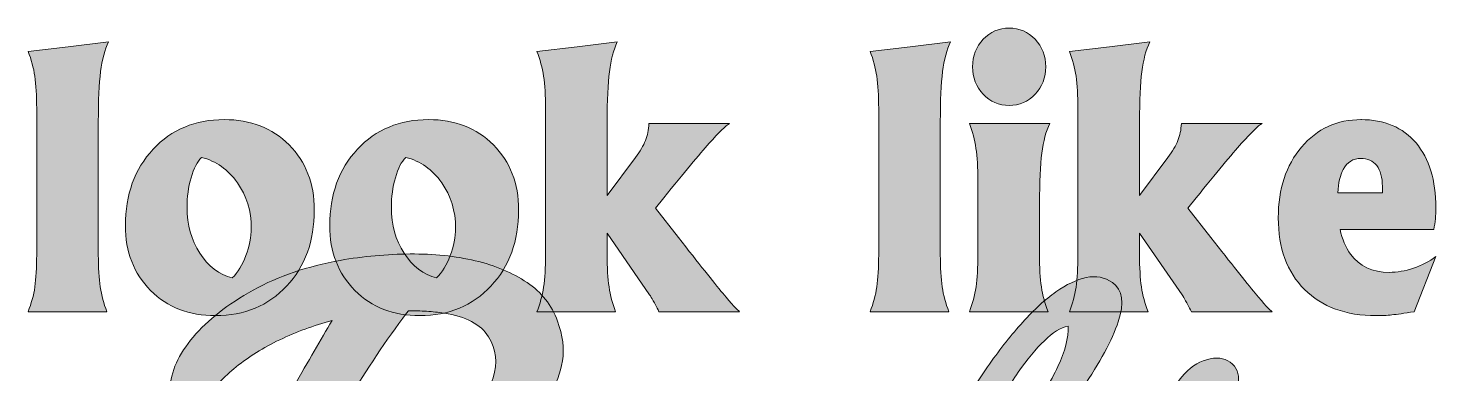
# Model space of a CAD drawing. Extents: x 554 to 1320, y -1319 to -568.
# Drawn here: x 558 to 1320, y -755 to -568 of the extents above; entities that cross this region are included whole.
import ezdxf

# ---------------------------------------------------------------- set-up
doc = ezdxf.new("R2010")
doc.units = 0
doc.header["$MEASUREMENT"] = 0
doc.layers.add('Layer 1', color=7, linetype='Continuous')

# ---------------------------------------------------------------- blocks, each defined once
blk = doc.blocks.new('block 2')
at = {"layer": 'Layer 1', "true_color": 0xffffff}
h = blk.add_hatch(color=7, dxfattribs=at)
h.dxf.hatch_style = 2
edge = h.paths.add_edge_path()
edge.add_spline(control_points=[(1072.56, -690.27), (1072.56, -690.27), (1072.56, -650.11), (1072.56, -650.11), (1072.56, -643.11), (1072.22, -637.29), (1071.54, -632.66), (1070.86, -628.03), (1069.66, -623.56), (1067.94, -619.24), (1067.94, -619.24), (1089.69, -619.24), (1089.69, -619.24), (1089.69, -619.24), (1111.43, -619.24), (1111.43, -619.24), (1109.42, -623.43), (1108, -628.78), (1107.17, -635.29), (1106.34, -641.79), (1105.93, -650.86), (1105.93, -662.5), (1105.93, -662.5), (1105.93, -690.27), (1105.93, -690.27), (1105.93, -697.28), (1106.27, -703.09), (1106.95, -707.72), (1107.63, -712.35), (1108.83, -716.82), (1110.55, -721.14), (1110.55, -721.14), (1089.25, -721.14), (1089.25, -721.14), (1089.25, -721.14), (1067.94, -721.14), (1067.94, -721.14), (1069.66, -716.82), (1070.87, -712.35), (1071.58, -707.72), (1072.23, -703.09), (1072.56, -697.28), (1072.56, -690.27)], knot_values=[0, 0, 0, 0, 1, 1, 1, 2, 2, 2, 3, 3, 3, 4, 4, 4, 5, 5, 5, 6, 6, 6, 7, 7, 7, 8, 8, 8, 9, 9, 9, 10, 10, 10, 11, 11, 11, 12, 12, 12, 13, 13, 13, 14, 14, 14, 14], degree=3, periodic=1)
edge = h.paths.add_edge_path()
edge.add_spline(control_points=[(1089.51, -567.55), (1095.07, -567.55), (1099.76, -569.56), (1103.58, -573.6), (1107.4, -577.63), (1109.3, -582.59), (1109.3, -588.47), (1109.3, -594.35), (1107.4, -599.31), (1103.58, -603.34), (1099.76, -607.37), (1095.07, -609.39), (1089.51, -609.39), (1083.95, -609.39), (1079.26, -607.37), (1075.44, -603.34), (1071.63, -599.31), (1069.72, -594.35), (1069.72, -588.47), (1069.72, -582.59), (1071.63, -577.63), (1075.44, -573.6), (1079.26, -569.56), (1083.95, -567.55), (1089.51, -567.55)], knot_values=[0, 0, 0, 0, 1, 1, 1, 2, 2, 2, 3, 3, 3, 4, 4, 4, 5, 5, 5, 6, 6, 6, 7, 7, 7, 8, 8, 8, 8], degree=3, periodic=1)
h = blk.add_hatch(color=7, dxfattribs=at)
h.dxf.hatch_style = 2
edge = h.paths.add_edge_path()
edge.add_spline(control_points=[(563.09, -690.27), (563.09, -690.27), (563.09, -611.08), (563.09, -611.08), (563.09, -604.08), (562.75, -598.26), (562.07, -593.63), (561.39, -589), (560.19, -584.53), (558.47, -580.21), (558.47, -580.21), (580.22, -577.68), (580.22, -577.68), (580.22, -577.68), (601.96, -575.05), (601.96, -575.05), (599.95, -579.24), (598.53, -584.59), (597.7, -591.1), (596.87, -597.6), (596.46, -606.67), (596.46, -618.3), (596.46, -618.3), (596.46, -690.27), (596.46, -690.27), (596.46, -697.28), (596.8, -703.09), (597.48, -707.72), (598.16, -712.35), (599.36, -716.82), (601.08, -721.14), (601.08, -721.14), (579.77, -721.14), (579.77, -721.14), (579.77, -721.14), (558.47, -721.14), (558.47, -721.14), (560.19, -716.82), (561.4, -712.35), (562.11, -707.72), (562.76, -703.09), (563.09, -697.28), (563.09, -690.27)], knot_values=[0, 0, 0, 0, 1, 1, 1, 2, 2, 2, 3, 3, 3, 4, 4, 4, 5, 5, 5, 6, 6, 6, 7, 7, 7, 8, 8, 8, 9, 9, 9, 10, 10, 10, 11, 11, 11, 12, 12, 12, 13, 13, 13, 14, 14, 14, 14], degree=3, periodic=1)
h = blk.add_hatch(color=7, dxfattribs=at)
h.dxf.hatch_style = 2
edge = h.paths.add_edge_path()
edge.add_spline(control_points=[(871.88, -690.27), (871.88, -697.28), (872.22, -703.09), (872.9, -707.72), (873.58, -712.35), (874.78, -716.82), (876.49, -721.14), (876.49, -721.14), (855.19, -721.14), (855.19, -721.14), (855.19, -721.14), (833.89, -721.14), (833.89, -721.14), (835.6, -716.88), (836.8, -712.44), (837.48, -707.81), (838.16, -703.19), (838.5, -697.34), (838.5, -690.27), (838.5, -690.27), (838.5, -611.08), (838.5, -611.08), (838.5, -604.08), (838.16, -598.26), (837.48, -593.63), (836.8, -589), (835.6, -584.53), (833.89, -580.21), (833.89, -580.21), (855.63, -577.68), (855.63, -577.68), (855.63, -577.68), (877.38, -575.05), (877.38, -575.05), (875.37, -579.31), (873.95, -584.67), (873.12, -591.14), (872.29, -597.62), (871.88, -606.67), (871.88, -618.3), (871.88, -618.3), (871.88, -658.27), (871.88, -658.27), (871.88, -658.27), (871.89, -658.27), (871.89, -658.27), (871.89, -658.27), (887.25, -637.54), (887.25, -637.54), (889.74, -634.22), (891.53, -631.19), (892.62, -628.44), (893.72, -625.69), (894.35, -622.62), (894.53, -619.24), (894.53, -619.24), (916.36, -619.24), (916.36, -619.24), (916.36, -619.24), (938.18, -619.24), (938.18, -619.24), (936.11, -620.37), (932.41, -623.93), (927.08, -629.94), (921.76, -635.94), (913.59, -645.77), (902.59, -659.4), (902.59, -659.4), (898.06, -665.12), (898.06, -665.12), (898.06, -665.12), (910.49, -680.98), (910.49, -680.98), (921.49, -695.05), (929.48, -705.11), (934.45, -711.15), (939.42, -717.18), (942.47, -720.51), (943.59, -721.14), (943.59, -721.14), (921.81, -721.14), (921.81, -721.14), (921.81, -721.14), (899.93, -721.14), (899.93, -721.14), (898.63, -718.57), (897.59, -716.6), (896.82, -715.23), (896.05, -713.85), (895.4, -712.76), (894.87, -711.94), (894.87, -711.94), (871.88, -678.64), (871.88, -678.64), (871.88, -678.64), (871.88, -678.64), (871.88, -678.64), (871.88, -678.64), (871.88, -690.27), (871.88, -690.27)], knot_values=[0, 0, 0, 0, 1, 1, 1, 2, 2, 2, 3, 3, 3, 4, 4, 4, 5, 5, 5, 6, 6, 6, 7, 7, 7, 8, 8, 8, 9, 9, 9, 10, 10, 10, 11, 11, 11, 12, 12, 12, 13, 13, 13, 14, 14, 14, 15, 15, 15, 16, 16, 16, 17, 17, 17, 18, 18, 18, 19, 19, 19, 20, 20, 20, 21, 21, 21, 22, 22, 22, 23, 23, 23, 24, 24, 24, 25, 25, 25, 26, 26, 26, 27, 27, 27, 28, 28, 28, 29, 29, 29, 30, 30, 30, 31, 31, 31, 32, 32, 32, 33, 33, 33, 33], degree=3, periodic=1)
h = blk.add_hatch(color=7, dxfattribs=at)
h.dxf.hatch_style = 2
edge = h.paths.add_edge_path()
edge.add_spline(control_points=[(1018.86, -690.27), (1018.86, -690.27), (1018.86, -611.08), (1018.86, -611.08), (1018.86, -604.08), (1018.52, -598.26), (1017.84, -593.63), (1017.16, -589), (1015.96, -584.53), (1014.24, -580.21), (1014.24, -580.21), (1035.99, -577.68), (1035.99, -577.68), (1035.99, -577.68), (1057.74, -575.05), (1057.74, -575.05), (1055.72, -579.24), (1054.3, -584.59), (1053.48, -591.1), (1052.65, -597.6), (1052.23, -606.67), (1052.23, -618.3), (1052.23, -618.3), (1052.23, -690.27), (1052.23, -690.27), (1052.23, -697.28), (1052.57, -703.09), (1053.25, -707.72), (1053.93, -712.35), (1055.13, -716.82), (1056.85, -721.14), (1056.85, -721.14), (1035.55, -721.14), (1035.55, -721.14), (1035.55, -721.14), (1014.24, -721.14), (1014.24, -721.14), (1015.96, -716.82), (1017.17, -712.35), (1017.88, -707.72), (1018.53, -703.09), (1018.86, -697.28), (1018.86, -690.27)], knot_values=[0, 0, 0, 0, 1, 1, 1, 2, 2, 2, 3, 3, 3, 4, 4, 4, 5, 5, 5, 6, 6, 6, 7, 7, 7, 8, 8, 8, 9, 9, 9, 10, 10, 10, 11, 11, 11, 12, 12, 12, 13, 13, 13, 14, 14, 14, 14], degree=3, periodic=1)
h = blk.add_hatch(color=7, dxfattribs=at)
h.dxf.hatch_style = 2
edge = h.paths.add_edge_path()
edge.add_spline(control_points=[(1160.07, -690.27), (1160.07, -697.28), (1160.41, -703.09), (1161.09, -707.72), (1161.77, -712.35), (1162.97, -716.82), (1164.69, -721.14), (1164.69, -721.14), (1143.39, -721.14), (1143.39, -721.14), (1143.39, -721.14), (1122.09, -721.14), (1122.09, -721.14), (1123.8, -716.88), (1125, -712.44), (1125.68, -707.81), (1126.36, -703.19), (1126.7, -697.34), (1126.7, -690.27), (1126.7, -690.27), (1126.7, -611.08), (1126.7, -611.08), (1126.7, -604.08), (1126.36, -598.26), (1125.68, -593.63), (1125, -589), (1123.8, -584.53), (1122.09, -580.21), (1122.09, -580.21), (1143.83, -577.68), (1143.83, -577.68), (1143.83, -577.68), (1165.58, -575.05), (1165.58, -575.05), (1163.56, -579.31), (1162.14, -584.67), (1161.32, -591.14), (1160.49, -597.62), (1160.07, -606.67), (1160.07, -618.3), (1160.07, -618.3), (1160.07, -658.27), (1160.07, -658.27), (1160.07, -658.27), (1160.09, -658.27), (1160.09, -658.27), (1160.09, -658.27), (1175.45, -637.54), (1175.45, -637.54), (1177.94, -634.22), (1179.73, -631.19), (1180.82, -628.44), (1181.92, -625.69), (1182.55, -622.62), (1182.73, -619.24), (1182.73, -619.24), (1204.55, -619.24), (1204.55, -619.24), (1204.55, -619.24), (1226.38, -619.24), (1226.38, -619.24), (1224.3, -620.37), (1220.61, -623.93), (1215.28, -629.94), (1209.96, -635.94), (1201.79, -645.77), (1190.78, -659.4), (1190.78, -659.4), (1186.26, -665.12), (1186.26, -665.12), (1186.26, -665.12), (1198.68, -680.98), (1198.68, -680.98), (1209.69, -695.05), (1217.68, -705.11), (1222.65, -711.15), (1227.62, -717.18), (1230.67, -720.51), (1231.79, -721.14), (1231.79, -721.14), (1210, -721.14), (1210, -721.14), (1210, -721.14), (1188.13, -721.14), (1188.13, -721.14), (1186.82, -718.57), (1185.79, -716.6), (1185.02, -715.23), (1184.25, -713.85), (1183.6, -712.76), (1183.07, -711.94), (1183.07, -711.94), (1160.08, -678.64), (1160.08, -678.64), (1160.08, -678.64), (1160.07, -678.64), (1160.07, -678.64), (1160.07, -678.64), (1160.07, -690.27), (1160.07, -690.27)], knot_values=[0, 0, 0, 0, 1, 1, 1, 2, 2, 2, 3, 3, 3, 4, 4, 4, 5, 5, 5, 6, 6, 6, 7, 7, 7, 8, 8, 8, 9, 9, 9, 10, 10, 10, 11, 11, 11, 12, 12, 12, 13, 13, 13, 14, 14, 14, 15, 15, 15, 16, 16, 16, 17, 17, 17, 18, 18, 18, 19, 19, 19, 20, 20, 20, 21, 21, 21, 22, 22, 22, 23, 23, 23, 24, 24, 24, 25, 25, 25, 26, 26, 26, 27, 27, 27, 28, 28, 28, 29, 29, 29, 30, 30, 30, 31, 31, 31, 32, 32, 32, 33, 33, 33, 33], degree=3, periodic=1)
h = blk.add_hatch(color=7, dxfattribs=at)
h.dxf.hatch_style = 2
edge = h.paths.add_edge_path()
edge.add_spline(control_points=[(624.77, -709.64), (615.66, -700.54), (611.11, -688.83), (611.11, -674.51), (611.11, -657.68), (616.11, -643.9), (626.11, -633.18), (636.11, -622.45), (648.95, -617.09), (664.63, -617.09), (678.95, -617.09), (690.65, -621.65), (699.73, -630.78), (708.81, -639.92), (713.36, -651.68), (713.36, -666.06), (713.36, -682.83), (708.37, -696.56), (698.4, -707.25), (688.43, -717.95), (675.57, -723.3), (659.83, -723.3), (645.57, -723.3), (633.89, -718.75), (624.77, -709.64)], knot_values=[0, 0, 0, 0, 1, 1, 1, 2, 2, 2, 3, 3, 3, 4, 4, 4, 5, 5, 5, 6, 6, 6, 7, 7, 7, 8, 8, 8, 8], degree=3, periodic=1)
edge = h.paths.add_edge_path()
edge.add_spline(control_points=[(676.39, -690.79), (678.31, -685.75), (679.27, -680.76), (679.27, -675.82), (679.27, -666.63), (676.76, -658.45), (671.73, -651.28), (666.7, -644.12), (660.22, -639.54), (652.29, -637.54), (649.98, -639.85), (648.1, -643.54), (646.65, -648.61), (645.2, -653.68), (644.48, -659.06), (644.48, -664.75), (644.48, -674.13), (646.77, -682.37), (651.36, -689.47), (655.94, -696.57), (661.82, -701.03), (668.98, -702.84), (671.99, -699.84), (674.46, -695.82), (676.39, -690.79)], knot_values=[0, 0, 0, 0, 1, 1, 1, 2, 2, 2, 3, 3, 3, 4, 4, 4, 5, 5, 5, 6, 6, 6, 7, 7, 7, 8, 8, 8, 8], degree=3, periodic=1)
h = blk.add_hatch(color=7, dxfattribs=at)
h.dxf.hatch_style = 2
edge = h.paths.add_edge_path()
edge.add_spline(control_points=[(735.37, -709.64), (726.25, -700.54), (721.7, -688.83), (721.7, -674.51), (721.7, -657.68), (726.7, -643.9), (736.7, -633.18), (746.7, -622.45), (759.54, -617.09), (775.22, -617.09), (789.54, -617.09), (801.24, -621.65), (810.32, -630.78), (819.41, -639.92), (823.95, -651.68), (823.95, -666.06), (823.95, -682.83), (818.96, -696.56), (808.99, -707.25), (799.02, -717.95), (786.17, -723.3), (770.43, -723.3), (756.17, -723.3), (744.48, -718.75), (735.37, -709.64)], knot_values=[0, 0, 0, 0, 1, 1, 1, 2, 2, 2, 3, 3, 3, 4, 4, 4, 5, 5, 5, 6, 6, 6, 7, 7, 7, 8, 8, 8, 8], degree=3, periodic=1)
edge = h.paths.add_edge_path()
edge.add_spline(control_points=[(786.98, -690.79), (788.9, -685.75), (789.86, -680.76), (789.86, -675.82), (789.86, -666.63), (787.35, -658.45), (782.32, -651.28), (777.29, -644.12), (770.81, -639.54), (762.88, -637.54), (760.57, -639.85), (758.7, -643.54), (757.25, -648.61), (755.8, -653.68), (755.07, -659.06), (755.07, -664.75), (755.07, -674.13), (757.36, -682.37), (761.95, -689.47), (766.54, -696.57), (772.41, -701.03), (779.57, -702.84), (782.59, -699.84), (785.06, -695.82), (786.98, -690.79)], knot_values=[0, 0, 0, 0, 1, 1, 1, 2, 2, 2, 3, 3, 3, 4, 4, 4, 5, 5, 5, 6, 6, 6, 7, 7, 7, 8, 8, 8, 8], degree=3, periodic=1)
h = blk.add_hatch(color=7, dxfattribs=at)
h.dxf.hatch_style = 2
edge = h.paths.add_edge_path()
edge.add_spline(control_points=[(1288.15, -723.3), (1271.76, -723.3), (1258.83, -718.57), (1249.36, -709.13), (1239.9, -699.68), (1235.16, -686.74), (1235.16, -670.28), (1235.16, -654.65), (1239.36, -641.87), (1247.77, -631.96), (1256.17, -622.04), (1266.97, -617.09), (1280.16, -617.09), (1280.16, -617.09), (1279.9, -617.09), (1279.9, -617.09), (1292.62, -617.09), (1302.56, -621.31), (1309.72, -629.75), (1316.88, -638.2), (1320.46, -649.92), (1320.46, -664.94), (1320.46, -669), (1320.1, -672.88), (1319.38, -676.57), (1319.38, -676.57), (1268.58, -676.57), (1268.58, -676.57), (1269.76, -681.89), (1271.68, -686.39), (1274.34, -690.08), (1279.13, -696.59), (1286.11, -699.84), (1295.27, -699.84), (1299.52, -699.84), (1303.88, -699.09), (1308.35, -697.6), (1312.81, -696.1), (1316.84, -694.01), (1320.45, -691.33), (1320.45, -691.33), (1308.74, -721.14), (1308.74, -721.14), (1303.3, -722.01), (1299.28, -722.59), (1296.67, -722.87), (1294.07, -723.16), (1291.23, -723.3), (1288.15, -723.3)], knot_values=[0, 0, 0, 0, 1, 1, 1, 2, 2, 2, 3, 3, 3, 4, 4, 4, 5, 5, 5, 6, 6, 6, 7, 7, 7, 8, 8, 8, 9, 9, 9, 10, 10, 10, 11, 11, 11, 12, 12, 12, 13, 13, 13, 14, 14, 14, 15, 15, 15, 16, 16, 16, 16], degree=3, periodic=1)
edge = h.paths.add_edge_path()
edge.add_spline(control_points=[(1291.62, -656.77), (1291.62, -656.77), (1291.53, -653.3), (1291.53, -653.3), (1291.53, -648.42), (1290.51, -644.67), (1288.47, -642.04), (1286.43, -639.42), (1283.56, -638.1), (1279.83, -638.1), (1275.7, -638.1), (1272.54, -640.1), (1270.35, -644.11), (1268.7, -647.11), (1267.69, -651.33), (1267.34, -656.77), (1267.34, -656.77), (1291.62, -656.77), (1291.62, -656.77)], knot_values=[0, 0, 0, 0, 1, 1, 1, 2, 2, 2, 3, 3, 3, 4, 4, 4, 5, 5, 5, 6, 6, 6, 6], degree=3, periodic=1)
at = {"layer": 'Layer 1', "lineweight": 0}
for points, knots in [([(1089.51, -567.55), (1095.07, -567.55), (1099.76, -569.56), (1103.58, -573.6), (1107.4, -577.63), (1109.3, -582.59), (1109.3, -588.47), (1109.3, -594.35), (1107.4, -599.31), (1103.58, -603.34), (1099.76, -607.37), (1095.07, -609.39), (1089.51, -609.39), (1083.95, -609.39), (1079.26, -607.37), (1075.44, -603.34), (1071.63, -599.31), (1069.72, -594.35), (1069.72, -588.47), (1069.72, -582.59), (1071.63, -577.63), (1075.44, -573.6), (1079.26, -569.56), (1083.95, -567.55), (1089.51, -567.55)], [0, 0, 0, 0, 1, 1, 1, 2, 2, 2, 3, 3, 3, 4, 4, 4, 5, 5, 5, 6, 6, 6, 7, 7, 7, 8, 8, 8, 8]), ([(563.09, -690.27), (563.09, -690.27), (563.09, -611.08), (563.09, -611.08), (563.09, -604.08), (562.75, -598.26), (562.07, -593.63), (561.39, -589), (560.19, -584.53), (558.47, -580.21), (558.47, -580.21), (580.22, -577.68), (580.22, -577.68), (580.22, -577.68), (601.96, -575.05), (601.96, -575.05), (599.95, -579.24), (598.53, -584.59), (597.7, -591.1), (596.87, -597.6), (596.46, -606.67), (596.46, -618.3), (596.46, -618.3), (596.46, -690.27), (596.46, -690.27), (596.46, -697.28), (596.8, -703.09), (597.48, -707.72), (598.16, -712.35), (599.36, -716.82), (601.08, -721.14), (601.08, -721.14), (579.77, -721.14), (579.77, -721.14), (579.77, -721.14), (558.47, -721.14), (558.47, -721.14), (560.19, -716.82), (561.4, -712.35), (562.11, -707.72), (562.76, -703.09), (563.09, -697.28), (563.09, -690.27)], [0, 0, 0, 0, 1, 1, 1, 2, 2, 2, 3, 3, 3, 4, 4, 4, 5, 5, 5, 6, 6, 6, 7, 7, 7, 8, 8, 8, 9, 9, 9, 10, 10, 10, 11, 11, 11, 12, 12, 12, 13, 13, 13, 14, 14, 14, 14]), ([(871.88, -690.27), (871.88, -697.28), (872.22, -703.09), (872.9, -707.72), (873.58, -712.35), (874.78, -716.82), (876.49, -721.14), (876.49, -721.14), (855.19, -721.14), (855.19, -721.14), (855.19, -721.14), (833.89, -721.14), (833.89, -721.14), (835.6, -716.88), (836.8, -712.44), (837.48, -707.81), (838.16, -703.19), (838.5, -697.34), (838.5, -690.27), (838.5, -690.27), (838.5, -611.08), (838.5, -611.08), (838.5, -604.08), (838.16, -598.26), (837.48, -593.63), (836.8, -589), (835.6, -584.53), (833.89, -580.21), (833.89, -580.21), (855.63, -577.68), (855.63, -577.68), (855.63, -577.68), (877.38, -575.05), (877.38, -575.05), (875.37, -579.31), (873.95, -584.67), (873.12, -591.14), (872.29, -597.62), (871.88, -606.67), (871.88, -618.3), (871.88, -618.3), (871.88, -658.27), (871.88, -658.27), (871.88, -658.27), (871.89, -658.27), (871.89, -658.27), (871.89, -658.27), (887.25, -637.54), (887.25, -637.54), (889.74, -634.22), (891.53, -631.19), (892.62, -628.44), (893.72, -625.69), (894.35, -622.62), (894.53, -619.24), (894.53, -619.24), (916.36, -619.24), (916.36, -619.24), (916.36, -619.24), (938.18, -619.24), (938.18, -619.24), (936.11, -620.37), (932.41, -623.93), (927.08, -629.94), (921.76, -635.94), (913.59, -645.77), (902.59, -659.4), (902.59, -659.4), (898.06, -665.12), (898.06, -665.12), (898.06, -665.12), (910.49, -680.98), (910.49, -680.98), (921.49, -695.05), (929.48, -705.11), (934.45, -711.15), (939.42, -717.18), (942.47, -720.51), (943.59, -721.14), (943.59, -721.14), (921.81, -721.14), (921.81, -721.14), (921.81, -721.14), (899.93, -721.14), (899.93, -721.14), (898.63, -718.57), (897.59, -716.6), (896.82, -715.23), (896.05, -713.85), (895.4, -712.76), (894.87, -711.94), (894.87, -711.94), (871.88, -678.64), (871.88, -678.64), (871.88, -678.64), (871.88, -678.64), (871.88, -678.64), (871.88, -678.64), (871.88, -690.27), (871.88, -690.27)], [0, 0, 0, 0, 1, 1, 1, 2, 2, 2, 3, 3, 3, 4, 4, 4, 5, 5, 5, 6, 6, 6, 7, 7, 7, 8, 8, 8, 9, 9, 9, 10, 10, 10, 11, 11, 11, 12, 12, 12, 13, 13, 13, 14, 14, 14, 15, 15, 15, 16, 16, 16, 17, 17, 17, 18, 18, 18, 19, 19, 19, 20, 20, 20, 21, 21, 21, 22, 22, 22, 23, 23, 23, 24, 24, 24, 25, 25, 25, 26, 26, 26, 27, 27, 27, 28, 28, 28, 29, 29, 29, 30, 30, 30, 31, 31, 31, 32, 32, 32, 33, 33, 33, 33]), ([(1018.86, -690.27), (1018.86, -690.27), (1018.86, -611.08), (1018.86, -611.08), (1018.86, -604.08), (1018.52, -598.26), (1017.84, -593.63), (1017.16, -589), (1015.96, -584.53), (1014.24, -580.21), (1014.24, -580.21), (1035.99, -577.68), (1035.99, -577.68), (1035.99, -577.68), (1057.74, -575.05), (1057.74, -575.05), (1055.72, -579.24), (1054.3, -584.59), (1053.48, -591.1), (1052.65, -597.6), (1052.23, -606.67), (1052.23, -618.3), (1052.23, -618.3), (1052.23, -690.27), (1052.23, -690.27), (1052.23, -697.28), (1052.57, -703.09), (1053.25, -707.72), (1053.93, -712.35), (1055.13, -716.82), (1056.85, -721.14), (1056.85, -721.14), (1035.55, -721.14), (1035.55, -721.14), (1035.55, -721.14), (1014.24, -721.14), (1014.24, -721.14), (1015.96, -716.82), (1017.17, -712.35), (1017.88, -707.72), (1018.53, -703.09), (1018.86, -697.28), (1018.86, -690.27)], [0, 0, 0, 0, 1, 1, 1, 2, 2, 2, 3, 3, 3, 4, 4, 4, 5, 5, 5, 6, 6, 6, 7, 7, 7, 8, 8, 8, 9, 9, 9, 10, 10, 10, 11, 11, 11, 12, 12, 12, 13, 13, 13, 14, 14, 14, 14]), ([(1160.07, -690.27), (1160.07, -697.28), (1160.41, -703.09), (1161.09, -707.72), (1161.77, -712.35), (1162.97, -716.82), (1164.69, -721.14), (1164.69, -721.14), (1143.39, -721.14), (1143.39, -721.14), (1143.39, -721.14), (1122.09, -721.14), (1122.09, -721.14), (1123.8, -716.88), (1125, -712.44), (1125.68, -707.81), (1126.36, -703.19), (1126.7, -697.34), (1126.7, -690.27), (1126.7, -690.27), (1126.7, -611.08), (1126.7, -611.08), (1126.7, -604.08), (1126.36, -598.26), (1125.68, -593.63), (1125, -589), (1123.8, -584.53), (1122.09, -580.21), (1122.09, -580.21), (1143.83, -577.68), (1143.83, -577.68), (1143.83, -577.68), (1165.58, -575.05), (1165.58, -575.05), (1163.56, -579.31), (1162.14, -584.67), (1161.32, -591.14), (1160.49, -597.62), (1160.07, -606.67), (1160.07, -618.3), (1160.07, -618.3), (1160.07, -658.27), (1160.07, -658.27), (1160.07, -658.27), (1160.09, -658.27), (1160.09, -658.27), (1160.09, -658.27), (1175.45, -637.54), (1175.45, -637.54), (1177.94, -634.22), (1179.73, -631.19), (1180.82, -628.44), (1181.92, -625.69), (1182.55, -622.62), (1182.73, -619.24), (1182.73, -619.24), (1204.55, -619.24), (1204.55, -619.24), (1204.55, -619.24), (1226.38, -619.24), (1226.38, -619.24), (1224.3, -620.37), (1220.61, -623.93), (1215.28, -629.94), (1209.96, -635.94), (1201.79, -645.77), (1190.78, -659.4), (1190.78, -659.4), (1186.26, -665.12), (1186.26, -665.12), (1186.26, -665.12), (1198.68, -680.98), (1198.68, -680.98), (1209.69, -695.05), (1217.68, -705.11), (1222.65, -711.15), (1227.62, -717.18), (1230.67, -720.51), (1231.79, -721.14), (1231.79, -721.14), (1210, -721.14), (1210, -721.14), (1210, -721.14), (1188.13, -721.14), (1188.13, -721.14), (1186.82, -718.57), (1185.79, -716.6), (1185.02, -715.23), (1184.25, -713.85), (1183.6, -712.76), (1183.07, -711.94), (1183.07, -711.94), (1160.08, -678.64), (1160.08, -678.64), (1160.08, -678.64), (1160.07, -678.64), (1160.07, -678.64), (1160.07, -678.64), (1160.07, -690.27), (1160.07, -690.27)], [0, 0, 0, 0, 1, 1, 1, 2, 2, 2, 3, 3, 3, 4, 4, 4, 5, 5, 5, 6, 6, 6, 7, 7, 7, 8, 8, 8, 9, 9, 9, 10, 10, 10, 11, 11, 11, 12, 12, 12, 13, 13, 13, 14, 14, 14, 15, 15, 15, 16, 16, 16, 17, 17, 17, 18, 18, 18, 19, 19, 19, 20, 20, 20, 21, 21, 21, 22, 22, 22, 23, 23, 23, 24, 24, 24, 25, 25, 25, 26, 26, 26, 27, 27, 27, 28, 28, 28, 29, 29, 29, 30, 30, 30, 31, 31, 31, 32, 32, 32, 33, 33, 33, 33]), ([(624.77, -709.64), (615.66, -700.54), (611.11, -688.83), (611.11, -674.51), (611.11, -657.68), (616.11, -643.9), (626.11, -633.18), (636.11, -622.45), (648.95, -617.09), (664.63, -617.09), (678.95, -617.09), (690.65, -621.65), (699.73, -630.78), (708.81, -639.92), (713.36, -651.68), (713.36, -666.06), (713.36, -682.83), (708.37, -696.56), (698.4, -707.25), (688.43, -717.95), (675.57, -723.3), (659.83, -723.3), (645.57, -723.3), (633.89, -718.75), (624.77, -709.64)], [0, 0, 0, 0, 1, 1, 1, 2, 2, 2, 3, 3, 3, 4, 4, 4, 5, 5, 5, 6, 6, 6, 7, 7, 7, 8, 8, 8, 8]), ([(735.37, -709.64), (726.25, -700.54), (721.7, -688.83), (721.7, -674.51), (721.7, -657.68), (726.7, -643.9), (736.7, -633.18), (746.7, -622.45), (759.54, -617.09), (775.22, -617.09), (789.54, -617.09), (801.24, -621.65), (810.32, -630.78), (819.41, -639.92), (823.95, -651.68), (823.95, -666.06), (823.95, -682.83), (818.96, -696.56), (808.99, -707.25), (799.02, -717.95), (786.17, -723.3), (770.43, -723.3), (756.17, -723.3), (744.48, -718.75), (735.37, -709.64)], [0, 0, 0, 0, 1, 1, 1, 2, 2, 2, 3, 3, 3, 4, 4, 4, 5, 5, 5, 6, 6, 6, 7, 7, 7, 8, 8, 8, 8]), ([(1288.15, -723.3), (1271.76, -723.3), (1258.83, -718.57), (1249.36, -709.13), (1239.9, -699.68), (1235.16, -686.74), (1235.16, -670.28), (1235.16, -654.65), (1239.36, -641.87), (1247.77, -631.96), (1256.17, -622.04), (1266.97, -617.09), (1280.16, -617.09), (1280.16, -617.09), (1279.9, -617.09), (1279.9, -617.09), (1292.62, -617.09), (1302.56, -621.31), (1309.72, -629.75), (1316.88, -638.2), (1320.46, -649.92), (1320.46, -664.94), (1320.46, -669), (1320.1, -672.88), (1319.38, -676.57), (1319.38, -676.57), (1268.58, -676.57), (1268.58, -676.57), (1269.76, -681.89), (1271.68, -686.39), (1274.34, -690.08), (1279.13, -696.59), (1286.11, -699.84), (1295.27, -699.84), (1299.52, -699.84), (1303.88, -699.09), (1308.35, -697.6), (1312.81, -696.1), (1316.84, -694.01), (1320.45, -691.33), (1320.45, -691.33), (1308.74, -721.14), (1308.74, -721.14), (1303.3, -722.01), (1299.28, -722.59), (1296.67, -722.87), (1294.07, -723.16), (1291.23, -723.3), (1288.15, -723.3)], [0, 0, 0, 0, 1, 1, 1, 2, 2, 2, 3, 3, 3, 4, 4, 4, 5, 5, 5, 6, 6, 6, 7, 7, 7, 8, 8, 8, 9, 9, 9, 10, 10, 10, 11, 11, 11, 12, 12, 12, 13, 13, 13, 14, 14, 14, 15, 15, 15, 16, 16, 16, 16]), ([(1072.56, -690.27), (1072.56, -690.27), (1072.56, -650.11), (1072.56, -650.11), (1072.56, -643.11), (1072.22, -637.29), (1071.54, -632.66), (1070.86, -628.03), (1069.66, -623.56), (1067.94, -619.24), (1067.94, -619.24), (1089.69, -619.24), (1089.69, -619.24), (1089.69, -619.24), (1111.43, -619.24), (1111.43, -619.24), (1109.42, -623.43), (1108, -628.78), (1107.17, -635.29), (1106.34, -641.79), (1105.93, -650.86), (1105.93, -662.5), (1105.93, -662.5), (1105.93, -690.27), (1105.93, -690.27), (1105.93, -697.28), (1106.27, -703.09), (1106.95, -707.72), (1107.63, -712.35), (1108.83, -716.82), (1110.55, -721.14), (1110.55, -721.14), (1089.25, -721.14), (1089.25, -721.14), (1089.25, -721.14), (1067.94, -721.14), (1067.94, -721.14), (1069.66, -716.82), (1070.87, -712.35), (1071.58, -707.72), (1072.23, -703.09), (1072.56, -697.28), (1072.56, -690.27)], [0, 0, 0, 0, 1, 1, 1, 2, 2, 2, 3, 3, 3, 4, 4, 4, 5, 5, 5, 6, 6, 6, 7, 7, 7, 8, 8, 8, 9, 9, 9, 10, 10, 10, 11, 11, 11, 12, 12, 12, 13, 13, 13, 14, 14, 14, 14]), ([(676.39, -690.79), (678.31, -685.75), (679.27, -680.76), (679.27, -675.82), (679.27, -666.63), (676.76, -658.45), (671.73, -651.28), (666.7, -644.12), (660.22, -639.54), (652.29, -637.54), (649.98, -639.85), (648.1, -643.54), (646.65, -648.61), (645.2, -653.68), (644.48, -659.06), (644.48, -664.75), (644.48, -674.13), (646.77, -682.37), (651.36, -689.47), (655.94, -696.57), (661.82, -701.03), (668.98, -702.84), (671.99, -699.84), (674.46, -695.82), (676.39, -690.79)], [0, 0, 0, 0, 1, 1, 1, 2, 2, 2, 3, 3, 3, 4, 4, 4, 5, 5, 5, 6, 6, 6, 7, 7, 7, 8, 8, 8, 8]), ([(786.98, -690.79), (788.9, -685.75), (789.86, -680.76), (789.86, -675.82), (789.86, -666.63), (787.35, -658.45), (782.32, -651.28), (777.29, -644.12), (770.81, -639.54), (762.88, -637.54), (760.57, -639.85), (758.7, -643.54), (757.25, -648.61), (755.8, -653.68), (755.07, -659.06), (755.07, -664.75), (755.07, -674.13), (757.36, -682.37), (761.95, -689.47), (766.54, -696.57), (772.41, -701.03), (779.57, -702.84), (782.59, -699.84), (785.06, -695.82), (786.98, -690.79)], [0, 0, 0, 0, 1, 1, 1, 2, 2, 2, 3, 3, 3, 4, 4, 4, 5, 5, 5, 6, 6, 6, 7, 7, 7, 8, 8, 8, 8]), ([(1291.62, -656.77), (1291.62, -656.77), (1291.53, -653.3), (1291.53, -653.3), (1291.53, -648.42), (1290.51, -644.67), (1288.47, -642.04), (1286.43, -639.42), (1283.56, -638.1), (1279.83, -638.1), (1275.7, -638.1), (1272.54, -640.1), (1270.35, -644.11), (1268.7, -647.11), (1267.69, -651.33), (1267.34, -656.77), (1267.34, -656.77), (1291.62, -656.77), (1291.62, -656.77)], [0, 0, 0, 0, 1, 1, 1, 2, 2, 2, 3, 3, 3, 4, 4, 4, 5, 5, 5, 6, 6, 6, 6])]:
    blk.add_open_spline(points, degree=3, knots=knots, dxfattribs=at)
blk = doc.blocks.new('block 3')
at = {"layer": 'Layer 1', "true_color": 0xe6519d}
h = blk.add_hatch(color=233, dxfattribs=at)
h.dxf.hatch_style = 2
edge = h.paths.add_edge_path()
edge.add_spline(control_points=[(850, -827.91), (852.67, -827.91), (854.72, -828.52), (856.17, -829.74), (857.61, -830.96), (858.28, -832.28), (858.17, -833.72), (858.06, -835.16), (857.22, -836.49), (855.67, -837.71), (854.11, -838.93), (851.89, -839.54), (849, -839.54), (841.22, -839.54), (833.66, -839.87), (826.33, -840.53), (826.33, -841.64), (826.33, -842.64), (826.33, -843.52), (826.33, -844.41), (826.22, -845.4), (826, -846.51), (824.21, -855.59), (819.77, -864.56), (812.66, -873.42), (805.54, -882.28), (796.99, -890.47), (786.99, -898), (776.99, -905.53), (766.37, -912.12), (755.15, -917.76), (743.92, -923.41), (733.31, -927.56), (723.31, -930.22), (713.3, -932.88), (704.58, -933.76), (697.13, -932.88), (689.68, -931.99), (684.96, -928.89), (682.96, -923.58), (680.07, -916.49), (680.91, -908.58), (685.46, -899.83), (690.02, -891.08), (697.24, -882.5), (707.14, -874.08), (717.02, -865.67), (729.14, -857.81), (743.48, -850.5), (757.81, -843.19), (773.43, -837.54), (790.32, -833.56), (788.99, -830.02), (787.43, -826.97), (785.65, -824.42), (783.87, -821.88), (781.43, -820.05), (778.32, -818.94), (775.2, -817.83), (771.15, -817.44), (766.15, -817.78), (761.15, -818.11), (754.76, -819.39), (746.98, -821.6), (736.98, -824.48), (729.14, -825.42), (723.47, -824.42), (717.8, -823.42), (715.02, -821.49), (715.14, -818.61), (715.25, -815.73), (718.64, -812.24), (725.31, -808.14), (731.97, -804.05), (742.53, -800.34), (756.98, -797.01), (771.87, -793.48), (783.82, -787.94), (792.82, -780.41), (801.82, -772.88), (807.6, -765.07), (810.16, -756.99), (812.71, -748.91), (811.88, -741.49), (807.66, -734.73), (803.43, -727.98), (795.43, -723.72), (783.65, -721.94), (780.54, -721.5), (777.37, -721.17), (774.15, -720.94), (770.93, -720.73), (767.65, -720.61), (764.32, -720.61), (764.32, -720.61), (763.32, -721.94), (763.32, -721.94), (752.2, -736.78), (741.7, -752.45), (731.81, -768.95), (721.92, -785.45), (712.8, -802.16), (704.47, -819.11), (696.13, -836.05), (688.68, -852.82), (682.13, -869.43), (675.57, -886.04), (670.18, -901.65), (665.96, -916.27), (663.96, -922.7), (661.34, -928.01), (658.12, -932.21), (654.9, -936.42), (651.84, -939.24), (648.96, -940.69), (646.06, -942.12), (643.67, -942.07), (641.79, -940.52), (639.9, -938.97), (639.51, -935.54), (640.62, -930.22), (644.84, -906.53), (650.34, -884.49), (657.12, -864.12), (663.9, -843.74), (671.18, -824.98), (678.96, -807.81), (686.74, -790.65), (694.52, -775.26), (702.3, -761.64), (710.08, -748.02), (716.97, -736.12), (722.97, -725.93), (712.97, -728.58), (703.52, -732.07), (694.63, -736.39), (685.74, -740.71), (677.9, -745.58), (671.13, -751.01), (664.34, -756.44), (658.9, -762.3), (654.79, -768.61), (650.67, -774.92), (648.4, -781.29), (647.96, -787.71), (638.84, -780.85), (634.56, -772.66), (635.12, -763.13), (635.67, -753.61), (639.9, -744.2), (647.79, -734.9), (655.68, -725.59), (666.51, -717.12), (680.3, -709.48), (694.08, -701.84), (709.75, -696.48), (727.31, -693.37), (739.98, -691.16), (752.65, -690), (765.32, -689.88), (777.99, -689.78), (789.71, -691), (800.49, -693.54), (811.27, -696.09), (820.6, -700.02), (828.5, -705.33), (836.38, -710.65), (841.89, -717.62), (845, -726.26), (847.89, -734.01), (848.78, -741.21), (847.67, -747.85), (846.55, -754.5), (844.33, -760.47), (841, -765.79), (837.67, -771.1), (833.61, -775.81), (828.83, -779.91), (824.05, -784.01), (819.49, -787.44), (815.16, -790.21), (810.83, -792.98), (806.99, -795.08), (803.66, -796.52), (800.32, -797.96), (798.43, -798.79), (797.99, -799.01), (798.21, -799.01), (799.6, -799.4), (802.16, -800.17), (804.71, -800.95), (807.54, -802.39), (810.66, -804.49), (813.77, -806.6), (816.83, -809.53), (819.83, -813.29), (822.83, -817.06), (824.88, -822.04), (826, -828.24), (829.77, -827.8), (833.66, -827.58), (837.67, -827.58), (841.67, -827.58), (845.78, -827.69), (850, -827.91)], knot_values=[0, 0, 0, 0, 1, 1, 1, 2, 2, 2, 3, 3, 3, 4, 4, 4, 5, 5, 5, 6, 6, 6, 7, 7, 7, 8, 8, 8, 9, 9, 9, 10, 10, 10, 11, 11, 11, 12, 12, 12, 13, 13, 13, 14, 14, 14, 15, 15, 15, 16, 16, 16, 17, 17, 17, 18, 18, 18, 19, 19, 19, 20, 20, 20, 21, 21, 21, 22, 22, 22, 23, 23, 23, 24, 24, 24, 25, 25, 25, 26, 26, 26, 27, 27, 27, 28, 28, 28, 29, 29, 29, 30, 30, 30, 31, 31, 31, 32, 32, 32, 33, 33, 33, 34, 34, 34, 35, 35, 35, 36, 36, 36, 37, 37, 37, 38, 38, 38, 39, 39, 39, 40, 40, 40, 41, 41, 41, 42, 42, 42, 43, 43, 43, 44, 44, 44, 45, 45, 45, 46, 46, 46, 47, 47, 47, 48, 48, 48, 49, 49, 49, 50, 50, 50, 51, 51, 51, 52, 52, 52, 53, 53, 53, 54, 54, 54, 55, 55, 55, 56, 56, 56, 57, 57, 57, 58, 58, 58, 59, 59, 59, 60, 60, 60, 61, 61, 61, 62, 62, 62, 63, 63, 63, 64, 64, 64, 65, 65, 65, 66, 66, 66, 67, 67, 67, 68, 68, 68, 68], degree=3, periodic=1)
edge = h.paths.add_edge_path()
edge.add_spline(control_points=[(717.3, -903.65), (719.08, -905.86), (721.92, -907.03), (725.81, -907.13), (729.69, -907.25), (734.14, -906.42), (739.14, -904.64), (744.14, -902.87), (749.42, -900.27), (754.98, -896.84), (760.53, -893.41), (765.76, -889.2), (770.65, -884.21), (775.54, -879.23), (779.82, -873.64), (783.49, -867.44), (787.15, -861.24), (789.76, -854.37), (791.32, -846.84), (777.09, -850.83), (765.03, -855.76), (755.15, -861.63), (745.25, -867.5), (737.31, -873.37), (731.31, -879.23), (725.31, -885.1), (721.19, -890.31), (718.97, -894.84), (716.75, -899.39), (716.19, -902.32), (717.3, -903.65)], knot_values=[0, 0, 0, 0, 1, 1, 1, 2, 2, 2, 3, 3, 3, 4, 4, 4, 5, 5, 5, 6, 6, 6, 7, 7, 7, 8, 8, 8, 9, 9, 9, 10, 10, 10, 10], degree=3, periodic=1)
h = blk.add_hatch(color=233, dxfattribs=at)
h.dxf.hatch_style = 2
edge = h.paths.add_edge_path()
edge.add_spline(control_points=[(1120.39, -862.79), (1122.61, -859.47), (1124.89, -857.14), (1127.22, -855.81), (1129.56, -854.48), (1131.5, -853.98), (1133.06, -854.32), (1134.61, -854.65), (1135.44, -855.93), (1135.56, -858.14), (1135.67, -860.35), (1134.61, -863.23), (1132.39, -866.77), (1129.94, -870.76), (1127.06, -874.08), (1123.72, -876.74), (1120.39, -879.4), (1116.83, -881.45), (1113.05, -882.89), (1109.27, -884.33), (1105.49, -885.1), (1101.72, -885.21), (1097.94, -885.32), (1094.49, -884.83), (1091.38, -883.72), (1087.6, -889.48), (1083.38, -894.96), (1078.71, -900.16), (1074.04, -905.36), (1069.21, -909.85), (1064.21, -913.61), (1059.21, -917.38), (1054.15, -920.2), (1049.04, -922.08), (1043.92, -923.97), (1038.92, -924.57), (1034.04, -923.91), (1028.7, -923.25), (1025.2, -919.37), (1023.53, -912.28), (1021.87, -905.2), (1021.76, -896.12), (1023.2, -885.04), (1024.65, -873.97), (1027.48, -861.46), (1031.7, -847.51), (1035.92, -833.56), (1041.26, -819.39), (1047.7, -804.99), (1051.92, -795.25), (1056.71, -785.67), (1062.04, -776.25), (1067.38, -766.84), (1072.99, -757.93), (1078.88, -749.51), (1084.77, -741.1), (1090.77, -733.52), (1096.88, -726.76), (1102.99, -720), (1108.94, -714.58), (1114.72, -710.48), (1120.5, -706.39), (1126, -703.78), (1131.22, -702.67), (1136.44, -701.57), (1141.17, -702.46), (1145.39, -705.33), (1150.95, -709.32), (1152.01, -716.41), (1148.56, -726.59), (1145.11, -736.78), (1138.67, -748.74), (1129.22, -762.47), (1119.77, -776.2), (1108.05, -791.15), (1094.05, -807.31), (1080.05, -823.48), (1065.38, -839.54), (1050.04, -855.48), (1047.59, -866.77), (1046.87, -875.41), (1047.87, -881.39), (1048.87, -887.37), (1051.04, -890.91), (1054.37, -892.02), (1059.26, -893.35), (1064.15, -892.24), (1069.04, -888.7), (1073.93, -885.16), (1077.93, -881.28), (1081.05, -877.07), (1077.05, -872.42), (1075.15, -866.56), (1075.38, -859.47), (1075.6, -852.38), (1077.05, -845.68), (1079.71, -839.37), (1082.38, -833.06), (1085.88, -827.86), (1090.21, -823.76), (1094.55, -819.66), (1098.72, -818.39), (1102.72, -819.94), (1106.05, -821.05), (1108.33, -823.21), (1109.55, -826.41), (1110.77, -829.63), (1111.11, -833.5), (1110.55, -838.04), (1110, -842.58), (1108.77, -847.62), (1106.89, -853.15), (1104.99, -858.69), (1102.49, -864.34), (1099.38, -870.1), (1102.49, -872.09), (1105.99, -872.54), (1109.89, -871.42), (1113.77, -870.32), (1117.27, -867.44), (1120.39, -862.79)], knot_values=[0, 0, 0, 0, 1, 1, 1, 2, 2, 2, 3, 3, 3, 4, 4, 4, 5, 5, 5, 6, 6, 6, 7, 7, 7, 8, 8, 8, 9, 9, 9, 10, 10, 10, 11, 11, 11, 12, 12, 12, 13, 13, 13, 14, 14, 14, 15, 15, 15, 16, 16, 16, 17, 17, 17, 18, 18, 18, 19, 19, 19, 20, 20, 20, 21, 21, 21, 22, 22, 22, 23, 23, 23, 24, 24, 24, 25, 25, 25, 26, 26, 26, 27, 27, 27, 28, 28, 28, 29, 29, 29, 30, 30, 30, 31, 31, 31, 32, 32, 32, 33, 33, 33, 34, 34, 34, 35, 35, 35, 36, 36, 36, 37, 37, 37, 38, 38, 38, 39, 39, 39, 40, 40, 40, 40], degree=3, periodic=1)
edge = h.paths.add_edge_path()
edge.add_spline(control_points=[(1065.04, -807.64), (1062.82, -812.52), (1060.82, -817.23), (1059.04, -821.76), (1057.26, -826.3), (1055.82, -830.79), (1054.71, -835.22), (1062.71, -825.7), (1070.76, -815.95), (1078.88, -805.98), (1086.99, -796.02), (1094.22, -786.38), (1100.55, -777.08), (1106.89, -767.78), (1112, -759.04), (1115.89, -750.84), (1119.77, -742.65), (1121.61, -735.34), (1121.39, -728.92), (1117.39, -729.8), (1113.11, -732.46), (1108.55, -736.89), (1103.99, -741.32), (1099.27, -747.02), (1094.38, -754), (1089.49, -760.97), (1084.55, -769.06), (1079.55, -778.25), (1074.54, -787.44), (1069.71, -797.24), (1065.04, -807.64)], knot_values=[0, 0, 0, 0, 1, 1, 1, 2, 2, 2, 3, 3, 3, 4, 4, 4, 5, 5, 5, 6, 6, 6, 7, 7, 7, 8, 8, 8, 9, 9, 9, 10, 10, 10, 10], degree=3, periodic=1)
h = blk.add_hatch(color=233, dxfattribs=at)
h.dxf.hatch_style = 2
edge = h.paths.add_edge_path()
edge.add_spline(control_points=[(1181.74, -862.79), (1184.4, -859.47), (1186.96, -857.2), (1189.4, -855.98), (1191.85, -854.76), (1193.79, -854.37), (1195.24, -854.82), (1196.68, -855.26), (1197.41, -856.48), (1197.41, -858.47), (1197.41, -860.46), (1196.29, -863.23), (1194.07, -866.77), (1191.85, -870.32), (1187.85, -875.3), (1182.07, -881.72), (1176.29, -888.15), (1169.78, -894.57), (1162.56, -900.99), (1155.34, -907.41), (1148, -913.01), (1140.56, -917.76), (1133.11, -922.53), (1126.61, -924.91), (1121.06, -924.91), (1117.28, -924.91), (1114.61, -922.86), (1113.05, -918.76), (1111.5, -914.67), (1110.89, -909.18), (1111.22, -902.32), (1111.55, -895.46), (1112.83, -887.65), (1115.05, -878.9), (1117.28, -870.15), (1120.44, -861.13), (1124.56, -851.83), (1128.67, -842.52), (1133.72, -833.28), (1139.73, -824.09), (1145.73, -814.9), (1152.5, -806.54), (1160.06, -799.01), (1162.06, -797.24), (1164.51, -796.41), (1167.4, -796.52), (1170.29, -796.63), (1172.95, -797.18), (1175.4, -798.18), (1177.84, -799.17), (1179.74, -800.45), (1181.07, -802), (1182.4, -803.55), (1182.4, -804.88), (1181.07, -805.98), (1178.84, -807.98), (1176.34, -810.36), (1173.57, -813.13), (1170.79, -815.9), (1168.01, -818.94), (1165.23, -822.26), (1162.45, -825.58), (1159.78, -829.02), (1157.23, -832.56), (1154.67, -836.1), (1152.5, -839.54), (1150.73, -842.86), (1148.06, -847.95), (1145.78, -853.05), (1143.89, -858.14), (1142, -863.23), (1140.73, -867.88), (1140.06, -872.09), (1139.39, -876.3), (1139.34, -879.84), (1139.89, -882.72), (1140.44, -885.6), (1141.73, -887.37), (1143.73, -888.03), (1145.28, -888.48), (1147.61, -888.03), (1150.73, -886.71), (1153.84, -885.38), (1157.23, -883.5), (1160.9, -881.06), (1164.57, -878.62), (1168.28, -875.8), (1172.07, -872.59), (1175.84, -869.38), (1179.07, -866.11), (1181.74, -862.79)], knot_values=[0, 0, 0, 0, 1, 1, 1, 2, 2, 2, 3, 3, 3, 4, 4, 4, 5, 5, 5, 6, 6, 6, 7, 7, 7, 8, 8, 8, 9, 9, 9, 10, 10, 10, 11, 11, 11, 12, 12, 12, 13, 13, 13, 14, 14, 14, 15, 15, 15, 16, 16, 16, 17, 17, 17, 18, 18, 18, 19, 19, 19, 20, 20, 20, 21, 21, 21, 22, 22, 22, 23, 23, 23, 24, 24, 24, 25, 25, 25, 26, 26, 26, 27, 27, 27, 28, 28, 28, 29, 29, 29, 30, 30, 30, 30], degree=3, periodic=1)
edge = h.paths.add_edge_path()
edge.add_spline(control_points=[(1205.74, -775.42), (1201.52, -779.86), (1196.91, -782.56), (1191.9, -783.56), (1186.9, -784.56), (1182.85, -783.62), (1179.74, -780.74), (1176.84, -777.86), (1175.84, -773.93), (1176.73, -768.95), (1177.62, -763.96), (1180.18, -759.26), (1184.4, -754.83), (1188.62, -750.4), (1193.24, -747.69), (1198.24, -746.69), (1203.24, -745.69), (1207.29, -746.64), (1210.41, -749.51), (1213.29, -752.39), (1214.3, -756.32), (1213.41, -761.3), (1212.52, -766.29), (1209.96, -771), (1205.74, -775.42)], knot_values=[0, 0, 0, 0, 1, 1, 1, 2, 2, 2, 3, 3, 3, 4, 4, 4, 5, 5, 5, 6, 6, 6, 7, 7, 7, 8, 8, 8, 8], degree=3, periodic=1)
at = {"layer": 'Layer 1', "lineweight": 0}
for points, knots in [([(850, -827.91), (852.67, -827.91), (854.72, -828.52), (856.17, -829.74), (857.61, -830.96), (858.28, -832.28), (858.17, -833.72), (858.06, -835.16), (857.22, -836.49), (855.67, -837.71), (854.11, -838.93), (851.89, -839.54), (849, -839.54), (841.22, -839.54), (833.66, -839.87), (826.33, -840.53), (826.33, -841.64), (826.33, -842.64), (826.33, -843.52), (826.33, -844.41), (826.22, -845.4), (826, -846.51), (824.21, -855.59), (819.77, -864.56), (812.66, -873.42), (805.54, -882.28), (796.99, -890.47), (786.99, -898), (776.99, -905.53), (766.37, -912.12), (755.15, -917.76), (743.92, -923.41), (733.31, -927.56), (723.31, -930.22), (713.3, -932.88), (704.58, -933.76), (697.13, -932.88), (689.68, -931.99), (684.96, -928.89), (682.96, -923.58), (680.07, -916.49), (680.91, -908.58), (685.46, -899.83), (690.02, -891.08), (697.24, -882.5), (707.14, -874.08), (717.02, -865.67), (729.14, -857.81), (743.48, -850.5), (757.81, -843.19), (773.43, -837.54), (790.32, -833.56), (788.99, -830.02), (787.43, -826.97), (785.65, -824.42), (783.87, -821.88), (781.43, -820.05), (778.32, -818.94), (775.2, -817.83), (771.15, -817.44), (766.15, -817.78), (761.15, -818.11), (754.76, -819.39), (746.98, -821.6), (736.98, -824.48), (729.14, -825.42), (723.47, -824.42), (717.8, -823.42), (715.02, -821.49), (715.14, -818.61), (715.25, -815.73), (718.64, -812.24), (725.31, -808.14), (731.97, -804.05), (742.53, -800.34), (756.98, -797.01), (771.87, -793.48), (783.82, -787.94), (792.82, -780.41), (801.82, -772.88), (807.6, -765.07), (810.16, -756.99), (812.71, -748.91), (811.88, -741.49), (807.66, -734.73), (803.43, -727.98), (795.43, -723.72), (783.65, -721.94), (780.54, -721.5), (777.37, -721.17), (774.15, -720.94), (770.93, -720.73), (767.65, -720.61), (764.32, -720.61), (764.32, -720.61), (763.32, -721.94), (763.32, -721.94), (752.2, -736.78), (741.7, -752.45), (731.81, -768.95), (721.92, -785.45), (712.8, -802.16), (704.47, -819.11), (696.13, -836.05), (688.68, -852.82), (682.13, -869.43), (675.57, -886.04), (670.18, -901.65), (665.96, -916.27), (663.96, -922.7), (661.34, -928.01), (658.12, -932.21), (654.9, -936.42), (651.84, -939.24), (648.96, -940.69), (646.06, -942.12), (643.67, -942.07), (641.79, -940.52), (639.9, -938.97), (639.51, -935.54), (640.62, -930.22), (644.84, -906.53), (650.34, -884.49), (657.12, -864.12), (663.9, -843.74), (671.18, -824.98), (678.96, -807.81), (686.74, -790.65), (694.52, -775.26), (702.3, -761.64), (710.08, -748.02), (716.97, -736.12), (722.97, -725.93), (712.97, -728.58), (703.52, -732.07), (694.63, -736.39), (685.74, -740.71), (677.9, -745.58), (671.13, -751.01), (664.34, -756.44), (658.9, -762.3), (654.79, -768.61), (650.67, -774.92), (648.4, -781.29), (647.96, -787.71), (638.84, -780.85), (634.56, -772.66), (635.12, -763.13), (635.67, -753.61), (639.9, -744.2), (647.79, -734.9), (655.68, -725.59), (666.51, -717.12), (680.3, -709.48), (694.08, -701.84), (709.75, -696.48), (727.31, -693.37), (739.98, -691.16), (752.65, -690), (765.32, -689.88), (777.99, -689.78), (789.71, -691), (800.49, -693.54), (811.27, -696.09), (820.6, -700.02), (828.5, -705.33), (836.38, -710.65), (841.89, -717.62), (845, -726.26), (847.89, -734.01), (848.78, -741.21), (847.67, -747.85), (846.55, -754.5), (844.33, -760.47), (841, -765.79), (837.67, -771.1), (833.61, -775.81), (828.83, -779.91), (824.05, -784.01), (819.49, -787.44), (815.16, -790.21), (810.83, -792.98), (806.99, -795.08), (803.66, -796.52), (800.32, -797.96), (798.43, -798.79), (797.99, -799.01), (798.21, -799.01), (799.6, -799.4), (802.16, -800.17), (804.71, -800.95), (807.54, -802.39), (810.66, -804.49), (813.77, -806.6), (816.83, -809.53), (819.83, -813.29), (822.83, -817.06), (824.88, -822.04), (826, -828.24), (829.77, -827.8), (833.66, -827.58), (837.67, -827.58), (841.67, -827.58), (845.78, -827.69), (850, -827.91)], [0, 0, 0, 0, 1, 1, 1, 2, 2, 2, 3, 3, 3, 4, 4, 4, 5, 5, 5, 6, 6, 6, 7, 7, 7, 8, 8, 8, 9, 9, 9, 10, 10, 10, 11, 11, 11, 12, 12, 12, 13, 13, 13, 14, 14, 14, 15, 15, 15, 16, 16, 16, 17, 17, 17, 18, 18, 18, 19, 19, 19, 20, 20, 20, 21, 21, 21, 22, 22, 22, 23, 23, 23, 24, 24, 24, 25, 25, 25, 26, 26, 26, 27, 27, 27, 28, 28, 28, 29, 29, 29, 30, 30, 30, 31, 31, 31, 32, 32, 32, 33, 33, 33, 34, 34, 34, 35, 35, 35, 36, 36, 36, 37, 37, 37, 38, 38, 38, 39, 39, 39, 40, 40, 40, 41, 41, 41, 42, 42, 42, 43, 43, 43, 44, 44, 44, 45, 45, 45, 46, 46, 46, 47, 47, 47, 48, 48, 48, 49, 49, 49, 50, 50, 50, 51, 51, 51, 52, 52, 52, 53, 53, 53, 54, 54, 54, 55, 55, 55, 56, 56, 56, 57, 57, 57, 58, 58, 58, 59, 59, 59, 60, 60, 60, 61, 61, 61, 62, 62, 62, 63, 63, 63, 64, 64, 64, 65, 65, 65, 66, 66, 66, 67, 67, 67, 68, 68, 68, 68]), ([(1120.39, -862.79), (1122.61, -859.47), (1124.89, -857.14), (1127.22, -855.81), (1129.56, -854.48), (1131.5, -853.98), (1133.06, -854.32), (1134.61, -854.65), (1135.44, -855.93), (1135.56, -858.14), (1135.67, -860.35), (1134.61, -863.23), (1132.39, -866.77), (1129.94, -870.76), (1127.06, -874.08), (1123.72, -876.74), (1120.39, -879.4), (1116.83, -881.45), (1113.05, -882.89), (1109.27, -884.33), (1105.49, -885.1), (1101.72, -885.21), (1097.94, -885.32), (1094.49, -884.83), (1091.38, -883.72), (1087.6, -889.48), (1083.38, -894.96), (1078.71, -900.16), (1074.04, -905.36), (1069.21, -909.85), (1064.21, -913.61), (1059.21, -917.38), (1054.15, -920.2), (1049.04, -922.08), (1043.92, -923.97), (1038.92, -924.57), (1034.04, -923.91), (1028.7, -923.25), (1025.2, -919.37), (1023.53, -912.28), (1021.87, -905.2), (1021.76, -896.12), (1023.2, -885.04), (1024.65, -873.97), (1027.48, -861.46), (1031.7, -847.51), (1035.92, -833.56), (1041.26, -819.39), (1047.7, -804.99), (1051.92, -795.25), (1056.71, -785.67), (1062.04, -776.25), (1067.38, -766.84), (1072.99, -757.93), (1078.88, -749.51), (1084.77, -741.1), (1090.77, -733.52), (1096.88, -726.76), (1102.99, -720), (1108.94, -714.58), (1114.72, -710.48), (1120.5, -706.39), (1126, -703.78), (1131.22, -702.67), (1136.44, -701.57), (1141.17, -702.46), (1145.39, -705.33), (1150.95, -709.32), (1152.01, -716.41), (1148.56, -726.59), (1145.11, -736.78), (1138.67, -748.74), (1129.22, -762.47), (1119.77, -776.2), (1108.05, -791.15), (1094.05, -807.31), (1080.05, -823.48), (1065.38, -839.54), (1050.04, -855.48), (1047.59, -866.77), (1046.87, -875.41), (1047.87, -881.39), (1048.87, -887.37), (1051.04, -890.91), (1054.37, -892.02), (1059.26, -893.35), (1064.15, -892.24), (1069.04, -888.7), (1073.93, -885.16), (1077.93, -881.28), (1081.05, -877.07), (1077.05, -872.42), (1075.15, -866.56), (1075.38, -859.47), (1075.6, -852.38), (1077.05, -845.68), (1079.71, -839.37), (1082.38, -833.06), (1085.88, -827.86), (1090.21, -823.76), (1094.55, -819.66), (1098.72, -818.39), (1102.72, -819.94), (1106.05, -821.05), (1108.33, -823.21), (1109.55, -826.41), (1110.77, -829.63), (1111.11, -833.5), (1110.55, -838.04), (1110, -842.58), (1108.77, -847.62), (1106.89, -853.15), (1104.99, -858.69), (1102.49, -864.34), (1099.38, -870.1), (1102.49, -872.09), (1105.99, -872.54), (1109.89, -871.42), (1113.77, -870.32), (1117.27, -867.44), (1120.39, -862.79)], [0, 0, 0, 0, 1, 1, 1, 2, 2, 2, 3, 3, 3, 4, 4, 4, 5, 5, 5, 6, 6, 6, 7, 7, 7, 8, 8, 8, 9, 9, 9, 10, 10, 10, 11, 11, 11, 12, 12, 12, 13, 13, 13, 14, 14, 14, 15, 15, 15, 16, 16, 16, 17, 17, 17, 18, 18, 18, 19, 19, 19, 20, 20, 20, 21, 21, 21, 22, 22, 22, 23, 23, 23, 24, 24, 24, 25, 25, 25, 26, 26, 26, 27, 27, 27, 28, 28, 28, 29, 29, 29, 30, 30, 30, 31, 31, 31, 32, 32, 32, 33, 33, 33, 34, 34, 34, 35, 35, 35, 36, 36, 36, 37, 37, 37, 38, 38, 38, 39, 39, 39, 40, 40, 40, 40]), ([(1065.04, -807.64), (1062.82, -812.52), (1060.82, -817.23), (1059.04, -821.76), (1057.26, -826.3), (1055.82, -830.79), (1054.71, -835.22), (1062.71, -825.7), (1070.76, -815.95), (1078.88, -805.98), (1086.99, -796.02), (1094.22, -786.38), (1100.55, -777.08), (1106.89, -767.78), (1112, -759.04), (1115.89, -750.84), (1119.77, -742.65), (1121.61, -735.34), (1121.39, -728.92), (1117.39, -729.8), (1113.11, -732.46), (1108.55, -736.89), (1103.99, -741.32), (1099.27, -747.02), (1094.38, -754), (1089.49, -760.97), (1084.55, -769.06), (1079.55, -778.25), (1074.54, -787.44), (1069.71, -797.24), (1065.04, -807.64)], [0, 0, 0, 0, 1, 1, 1, 2, 2, 2, 3, 3, 3, 4, 4, 4, 5, 5, 5, 6, 6, 6, 7, 7, 7, 8, 8, 8, 9, 9, 9, 10, 10, 10, 10]), ([(1205.74, -775.42), (1201.52, -779.86), (1196.91, -782.56), (1191.9, -783.56), (1186.9, -784.56), (1182.85, -783.62), (1179.74, -780.74), (1176.84, -777.86), (1175.84, -773.93), (1176.73, -768.95), (1177.62, -763.96), (1180.18, -759.26), (1184.4, -754.83), (1188.62, -750.4), (1193.24, -747.69), (1198.24, -746.69), (1203.24, -745.69), (1207.29, -746.64), (1210.41, -749.51), (1213.29, -752.39), (1214.3, -756.32), (1213.41, -761.3), (1212.52, -766.29), (1209.96, -771), (1205.74, -775.42)], [0, 0, 0, 0, 1, 1, 1, 2, 2, 2, 3, 3, 3, 4, 4, 4, 5, 5, 5, 6, 6, 6, 7, 7, 7, 8, 8, 8, 8])]:
    blk.add_open_spline(points, degree=3, knots=knots, dxfattribs=at)

msp = doc.modelspace()

# ---------------------------------------------------------------- block references
at = {"layer": 'Layer 1'}
for name in ['block 2', 'block 3']:
    msp.add_blockref(name, (0, 0), dxfattribs=at)

doc.saveas('drawing.dxf')
